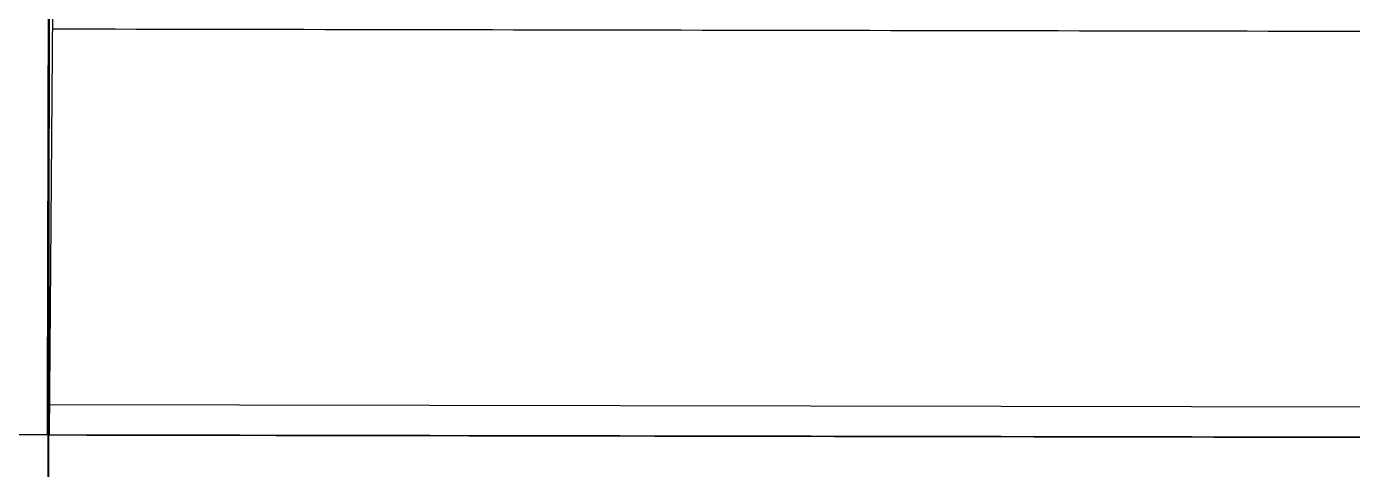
# Model space of a CAD drawing. Header units: metres. Extents: x -354 to -91, y 3 to 562.
# Drawn here: x -228.242 to -227.589, y 509.249 to 509.467 of the extents above; entities that cross this region are included whole.
import ezdxf

# ---------------------------------------------------------------- set-up
doc = ezdxf.new("R2010")
doc.units = ezdxf.units.M
doc.layers.add('A-GENM', color=7, linetype='Continuous', lineweight=25)

# ---------------------------------------------------------------- blocks, each defined once
blk = doc.blocks.new('T2DPAA-T2D-C3S-RW-M2D-100010_dwg-40802999-DRG-2873034 - CONSTRUCTION SEQUENCE STAGE A8')
at = {"color": 254, "lineweight": 25, "true_color": 0xd0d0d0}
blk.add_line((25.39976, -635.75739), (25.15459, -634.82823), dxfattribs=at)
at = {"color": 254, "lineweight": 25, "true_color": 0xdedede}
blk.add_line((25.6124, -636.56329), (25.39994, -635.75807), dxfattribs=at)
blk = doc.blocks.new('T2DPAA-T2D-PWC-RW-M2D-100010_RoadDesign_rvt-1-DRG-2873034 - CONSTRUCTION SEQUENCE STAGE A8')
at = {"color": 254, "lineweight": 25, "true_color": 0xd0d0d0, "rotation": 75.11694444444437}
blk.add_blockref('T2DPAA-T2D-C3S-RW-M2D-100010_dwg-40802999-DRG-2873034 - CONSTRUCTION SEQUENCE STAGE A8', (-1722.33704, 648.01046), dxfattribs=at)
blk = doc.blocks.new('CappingBeam_RS39A_CB04 - CappingBeam_RS39A_CB04-57951987-DRG-2873034 - CONSTRUCTION SEQUENCE STAGE A8')
at = {"layer": 'A-GENM', "color": 253, "true_color": 0xa3a3a3}
for p, q in [((109.48721, -4.71099), (109.29651, -4.7613)), ((109.29651, -4.7613), (109.10582, -4.81162))]:
    blk.add_line(p, q, dxfattribs=at)
at = {"layer": 'A-GENM', "color": 9, "true_color": 0xbebebe, "flags": 128}
blk.add_lwpolyline([(108.71368, -4.91509), (108.72443, -4.91225), (108.91512, -4.86194), (109.10582, -4.81162), (109.29651, -4.7613), (109.48721, -4.71099)], dxfattribs=at)
at = {"layer": 'A-GENM', "color": 9, "true_color": 0xbebebe}
blk.add_open_spline([(109.4876, -4.71247), (109.54381, -4.92549), (109.61448, -5.19334), (109.68516, -5.46119), (109.69962, -5.51602)], degree=3, knots=[0.00004825, 0.00004825, 0.00004825, 0.00004825, 0.02083333, 0.02618235, 0.02618235, 0.02618235, 0.02618235], dxfattribs=at)
at = {"layer": 'A-GENM', "color": 253, "true_color": 0xa3a3a3}
blk.add_open_spline([(109.4876, -4.71247), (109.54381, -4.92549), (109.61448, -5.19334), (109.68516, -5.46119), (109.69962, -5.51602)], degree=3, knots=[0.00004825, 0.00004825, 0.00004825, 0.00004825, 0.02083333, 0.02618235, 0.02618235, 0.02618235, 0.02618235], dxfattribs=at)
blk = doc.blocks.new('StitchPour_RS39A_05 - StitchPour_RS39A_05-60503718-DRG-2873034 - CONSTRUCTION SEQUENCE STAGE A8')
at = {"layer": 'A-GENM', "color": 253, "true_color": 0xa3a3a3, "flags": 128}
for points in [[(108.71368, -4.91509), (108.7862, -4.89596), (108.85872, -4.87682), (108.93124, -4.85769), (109.00375, -4.83855), (109.07627, -4.81942), (109.14879, -4.80028), (109.22131, -4.78115), (109.29383, -4.76201)], [(109.29383, -4.76201), (109.22131, -4.78115), (109.14879, -4.80028), (109.07627, -4.81942), (109.00375, -4.83855), (108.93124, -4.85769), (108.85872, -4.87682), (108.7862, -4.89596), (108.71368, -4.91509)]]:
    blk.add_lwpolyline(points, dxfattribs=at)
at = {"layer": 'A-GENM', "color": 253, "true_color": 0xa3a3a3}
blk.add_open_spline([(109.29391, -4.76232), (109.29671, -4.77295), (109.29952, -4.78358), (109.30232, -4.79422)], degree=3, dxfattribs=at)
blk.add_open_spline([(109.29391, -4.76232), (109.35023, -4.97577), (109.46289, -5.40276), (109.68825, -6.25685), (109.96999, -7.32459), (110.2164, -8.25848), (110.35013, -8.76526), (110.37115, -8.84496)], degree=3, knots=[0.0000101, 0.0000101, 0.0000101, 0.0000101, 0.0208333, 0.0416667, 0.0833333, 0.125, 0.1327749, 0.1327749, 0.1327749, 0.1327749], dxfattribs=at)
at = {"layer": 'A-GENM', "color": 9, "true_color": 0xbebebe}
blk.add_open_spline([(109.30232, -4.79422), (109.35584, -4.99703), (109.42385, -5.2548), (109.49187, -5.51258), (109.50637, -5.56754)], degree=3, knots=[0.00104723, 0.00104723, 0.00104723, 0.00104723, 0.02083333, 0.02619516, 0.02619516, 0.02619516, 0.02619516], dxfattribs=at)
blk = doc.blocks.new('Barrier-Precast-MPB-03-B - Typical-63995089-DRG-2873034 - CONSTRUCTION SEQUENCE STAGE A8')
at = {"layer": 'A-GENM', "color": 253, "true_color": 0xa3a3a3}
for p, q in [((0.00001, -0.31673), (-0.00013, 3.90764)), ((-0.01499, -0.31664), (-0.01502, 0.51604)), ((0.00001, -0.31673), (-0.00002, 0.51604)), ((-0.01499, -0.31746), (-0.56458, -0.31748)), ((-0.20898, -0.31547), (0.00001, -0.31673)), ((0.00001, -0.31744), (-0.01499, -0.31746)), ((0.00001, -0.31673), (0.00001, -0.31744))]:
    blk.add_line(p, q, dxfattribs=at)
blk = doc.blocks.new('T2DPAA-T2D-C3S-RS-M3D-100334_rvt-1-DRG-2873034 - CONSTRUCTION SEQUENCE STAGE A8')
at = {"layer": 'A-GENM', "color": 253, "true_color": 0xa3a3a3}
for p, q in [((-1101.38339, 509.46573), (-1101.38311, 509.62554)), ((-1101.38324, 509.55313), (-1101.38339, 509.46573))]:
    blk.add_line(p, q, dxfattribs=at)
at = {"layer": 'A-GENM', "color": 9, "true_color": 0xbebebe}
blk.add_line((-1101.38411, 509.06538), (-1101.38339, 509.46573), dxfattribs=at)
at = {"layer": 'A-GENM', "color": 9, "true_color": 0xbebebe, "flags": 128}
blk.add_lwpolyline([(-1101.38339, 509.46573), (-1101.38353, 509.39055), (-1101.38382, 509.22796)], dxfattribs=at)
at = {"layer": 'A-GENM', "color": 253, "lineweight": 25, "true_color": 0xa3a3a3}
for name, p, rotation in [('CappingBeam_RS39A_CB04 - CappingBeam_RS39A_CB04-57951987-DRG-2873034 - CONSTRUCTION SEQUENCE STAGE A8', (-1134.0578, 404.8616), 75.11694444444437), ('StitchPour_RS39A_05 - StitchPour_RS39A_05-60503718-DRG-2873034 - CONSTRUCTION SEQUENCE STAGE A8', (-1134.0578, 404.8616), 75.11694444444437), ('Barrier-Precast-MPB-03-B - Typical-63995089-DRG-2873034 - CONSTRUCTION SEQUENCE STAGE A8', (-1101.0667, 509.26517), 269.8962782569156)]:
    blk.add_blockref(name, p, dxfattribs=dict(at, rotation=rotation))

msp = doc.modelspace()

# ---------------------------------------------------------------- block references
at = {"lineweight": 5}
for name in ['T2DPAA-T2D-C3S-RS-M3D-100334_rvt-1-DRG-2873034 - CONSTRUCTION SEQUENCE STAGE A8', 'T2DPAA-T2D-PWC-RW-M2D-100010_RoadDesign_rvt-1-DRG-2873034 - CONSTRUCTION SEQUENCE STAGE A8']:
    msp.add_blockref(name, (873.15239, 0), dxfattribs=at)

doc.saveas('drawing.dxf')
